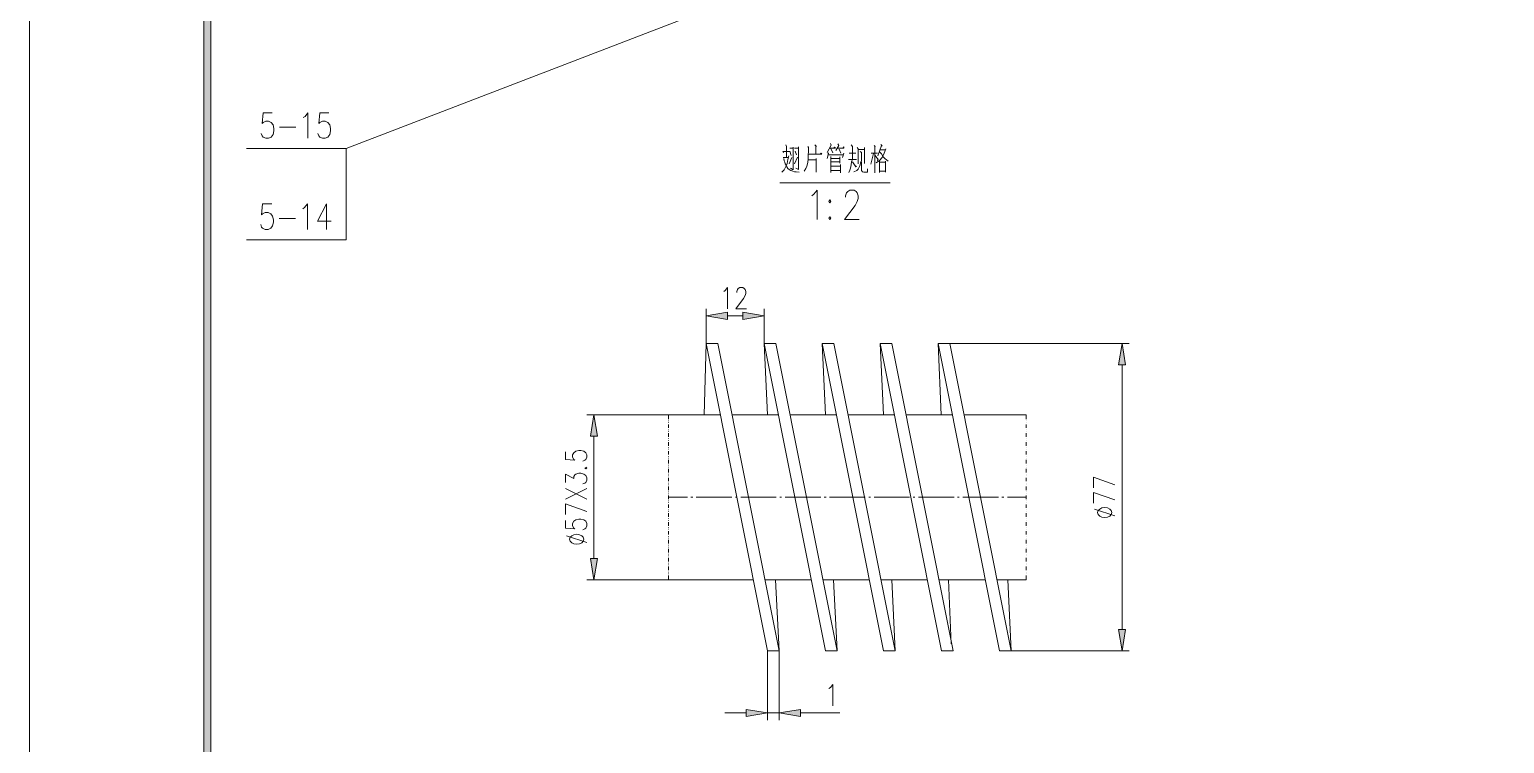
# Model space of a CAD drawing. Header units: millimetres. Extents: x 0 to 829, y 0 to 586.
# Drawn here: x 0 to 204.5, y 331.3 to 430.2 of the extents above; entities that cross this region are included whole.
import ezdxf

# ---------------------------------------------------------------- set-up
doc = ezdxf.new("R2010")
doc.units = ezdxf.units.MM

msp = doc.modelspace()

# ---------------------------------------------------------------- hatches: boundary and pattern name
h = msp.add_hatch(color=0)
h.dxf.hatch_style = 2
h.paths.add_polyline_path([(24.154694, 576.266028), (25.142472, 575.281778), (25.142472, 10.3505), (24.154694, 9.36625)])
h = msp.add_hatch(color=0)
h.dxf.hatch_style = 2
h.paths.add_polyline_path([(96.777528, 391.025944), (93.82125, 390.532056), (96.777528, 390.041694)])
h = msp.add_hatch(color=0)
h.dxf.hatch_style = 2
h.paths.add_polyline_path([(98.904778, 391.025944), (101.864583, 390.532056), (98.904778, 390.041694)])
h = msp.add_hatch(color=0)
h.dxf.hatch_style = 2
h.paths.add_polyline_path([(150.988889, 383.7305), (151.482778, 386.686778), (151.976667, 383.7305)])
h = msp.add_hatch(color=0)
h.dxf.hatch_style = 2
h.paths.add_polyline_path([(77.776917, 373.870361), (78.270806, 376.830167), (78.761167, 373.870361)])
h = msp.add_hatch(color=0)
h.dxf.hatch_style = 2
h.paths.add_polyline_path([(77.776917, 356.912333), (78.270806, 353.956056), (78.761167, 356.912333)])
h = msp.add_hatch(color=0)
h.dxf.hatch_style = 2
h.paths.add_polyline_path([(150.988889, 347.055722), (151.482778, 344.095917), (151.976667, 347.055722)])
h = msp.add_hatch(color=0)
h.dxf.hatch_style = 2
h.paths.add_polyline_path([(99.373972, 335.996139), (102.333778, 335.505778), (99.373972, 335.011889)])
h = msp.add_hatch(color=0)
h.dxf.hatch_style = 2
h.paths.add_polyline_path([(106.898722, 335.996139), (103.942444, 335.505778), (106.898722, 335.011889)])

# ---------------------------------------------------------------- linework, layer by layer
at = {"color": 0, "lineweight": 0}
for points in [[(0, 0), (0, 585.632278), (829.154778, 585.632278), (829.154778, 0)], [(24.154694, 576.266028), (25.142472, 575.281778), (25.142472, 10.3505), (24.154694, 9.36625)], [(110.959194, 406.597556), (110.811028, 406.403528), (110.959194, 406.205972), (111.103833, 406.403528)], [(110.959194, 404.255111), (110.811028, 404.057556), (110.959194, 403.863528), (111.103833, 404.057556)], [(96.777528, 391.025944), (93.82125, 390.532056), (96.777528, 390.041694)], [(98.904778, 391.025944), (101.864583, 390.532056), (98.904778, 390.041694)], [(150.988889, 383.7305), (151.482778, 386.686778), (151.976667, 383.7305)], [(77.776917, 373.870361), (78.270806, 376.830167), (78.761167, 373.870361)], [(77.776917, 356.912333), (78.270806, 353.956056), (78.761167, 356.912333)], [(150.988889, 347.055722), (151.482778, 344.095917), (151.976667, 347.055722)], [(99.373972, 335.996139), (102.333778, 335.505778), (99.373972, 335.011889)], [(106.898722, 335.996139), (103.942444, 335.505778), (106.898722, 335.011889)]]:
    msp.add_lwpolyline(points, close=True, dxfattribs=at)
for points in [[(129.681111, 446.726028), (43.896139, 413.709556)], [(33.644417, 418.68725), (32.377944, 418.68725), (32.250944, 417.166778), (32.377944, 417.336111), (32.758944, 417.505444), (33.136417, 417.505444), (33.517417, 417.336111), (33.771417, 416.997444), (33.898417, 416.489444), (33.898417, 416.150778), (33.771417, 415.646306), (33.517417, 415.307639), (33.136417, 415.138306), (32.758944, 415.138306), (32.377944, 415.307639), (32.250944, 415.476972), (32.123944, 415.815639)], [(37.955361, 418.009917), (38.209361, 418.17925), (38.586833, 418.68725), (38.586833, 415.138306)], [(41.504306, 418.68725), (40.234306, 418.68725), (40.110833, 417.166778), (40.234306, 417.336111), (40.615306, 417.505444), (40.996306, 417.505444), (41.377306, 417.336111), (41.631306, 416.997444), (41.758306, 416.489444), (41.758306, 416.150778), (41.631306, 415.646306), (41.377306, 415.307639), (40.996306, 415.138306), (40.615306, 415.138306), (40.234306, 415.307639), (40.110833, 415.476972), (39.983833, 415.815639)], [(34.656889, 416.658778), (36.939361, 416.658778)], [(43.896139, 413.709556), (30.091944, 413.709556)], [(43.896139, 401.066), (43.896139, 413.709556)], [(104.432806, 413.303861), (105.385306, 413.303861)], [(104.432806, 413.303861), (104.556278, 413.138056)], [(104.863194, 414.245778), (104.954917, 413.998833), (104.954917, 412.524222)], [(105.417056, 413.794222), (105.879194, 413.794222)], [(105.445278, 413.342667), (105.63225, 412.771167)], [(105.879194, 413.917694), (105.879194, 410.760333), (105.508778, 411.007278)], [(106.094389, 413.755417), (106.64825, 413.755417)], [(106.154361, 413.342667), (106.369556, 412.852306)], [(106.6165, 413.960028), (106.6165, 410.799139), (106.277833, 411.007278)], [(107.939417, 413.998833), (108.031139, 413.875361), (107.967639, 412.277278), (107.907667, 411.786917), (107.784194, 411.293028), (107.6325, 410.964944), (107.417306, 410.594528)], [(109.660972, 412.975778), (109.784444, 413.09925), (109.844417, 412.933444), (108.031139, 412.933444), (109.015389, 412.933444), (109.015389, 414.0835), (108.891917, 414.245778), (109.138861, 413.998833)], [(111.043861, 414.411583), (111.139111, 414.203444), (110.58525, 413.180389)], [(110.705194, 413.138056), (110.768694, 413.014583), (110.58525, 412.358417)], [(110.892167, 413.755417), (111.752944, 413.755417), (111.629472, 413.917694), (111.53775, 413.755417)], [(111.107361, 413.713083), (111.382528, 413.138056)], [(112.091611, 414.36925), (112.215083, 414.122306), (111.784694, 413.466139)], [(111.999889, 413.755417), (112.920639, 413.755417), (112.892417, 413.960028), (112.768944, 413.755417)], [(112.275056, 413.631944), (112.49025, 413.09925)], [(113.936639, 414.245778), (114.120083, 413.998833), (114.120083, 412.234944), (113.996611, 411.868056), (113.936639, 411.458833), (113.844917, 411.007278), (113.721444, 410.718), (113.597972, 410.389917)], [(115.167833, 413.303861), (115.351278, 413.180389), (115.351278, 412.072667), (115.227806, 411.744583), (115.167833, 411.458833), (115.076111, 411.211889), (114.889139, 410.883806), (114.705694, 410.679194), (114.307056, 410.471056)], [(114.765667, 413.875361), (114.889139, 413.67075), (114.889139, 411.621111)], [(114.952639, 413.589611), (115.781667, 413.589611)], [(115.781667, 413.875361), (115.781667, 411.663444)], [(117.104583, 414.122306), (117.259806, 413.998833), (117.196306, 414.0835), (117.196306, 410.351111), (117.196306, 413.09925), (116.705944, 413.09925), (117.598472, 413.09925)], [(117.965361, 413.547278), (118.706194, 413.547278), (118.734417, 413.67075), (118.519222, 413.056917), (118.212306, 412.481889), (117.841889, 412.072667), (117.4115, 411.744583)], [(118.057083, 414.288111), (118.212306, 414.0835), (118.120583, 414.122306), (117.626694, 412.728833)], [(117.873639, 413.261528), (118.120583, 412.975778), (118.367528, 412.563028), (118.610944, 412.319611), (119.041333, 411.991528)], [(105.293583, 412.728833), (105.170111, 412.196139), (105.110139, 411.906861), (105.046639, 411.663444), (104.923167, 411.335361), (104.799694, 411.046083), (104.61625, 410.760333), (104.309333, 410.43225)], [(104.492778, 412.481889), (105.230083, 412.481889)], [(104.5845, 412.319611), (104.648, 412.030333), (104.739722, 411.825722), (104.799694, 411.621111), (104.894944, 411.4165), (105.014889, 411.169556), (105.170111, 410.964944), (105.353556, 410.799139), (105.56875, 410.679194), (105.847444, 410.594528), (106.062639, 410.513389), (106.309583, 410.513389), (106.708222, 410.43225)], [(105.353556, 411.578778), (105.692222, 412.481889)], [(106.094389, 411.621111), (106.493028, 412.524222)], [(108.062889, 412.153806), (109.075361, 412.153806), (109.075361, 412.358417), (109.075361, 410.43225)], [(110.736944, 412.852306), (112.860667, 412.852306)], [(111.107361, 412.605361), (111.107361, 410.389917)], [(111.139111, 411.868056), (112.338556, 411.868056)], [(111.139111, 411.293028), (112.366778, 411.293028)], [(111.167333, 412.358417), (112.338556, 412.358417)], [(112.338556, 412.563028), (112.338556, 411.70225)], [(112.430278, 411.497639), (112.430278, 410.351111)], [(112.892417, 413.09925), (112.737194, 412.481889)], [(113.538, 412.196139), (114.645722, 412.196139)], [(113.661472, 413.09925), (114.582222, 413.09925)], [(114.091861, 411.868056), (114.582222, 411.169556), (114.645722, 411.250694), (114.45875, 411.374167)], [(115.383028, 411.868056), (115.383028, 410.679194), (115.5065, 410.513389), (115.689944, 410.43225), (116.183833, 410.43225), (116.183833, 410.922611)], [(117.012861, 413.014583), (116.642444, 411.539972)], [(117.228056, 412.809972), (117.658444, 412.196139), (117.658444, 412.277278), (117.598472, 412.030333)], [(117.841889, 411.991528), (117.841889, 410.389917), (117.841889, 410.594528), (118.706194, 410.594528), (118.706194, 410.43225), (118.706194, 411.991528), (118.706194, 411.825722), (117.937139, 411.825722)], [(111.107361, 410.679194), (112.366778, 410.679194)], [(104.058861, 408.961167), (119.327083, 408.961167)], [(108.468583, 407.183167), (108.761389, 407.377194), (109.202361, 407.966333), (109.202361, 403.863528)], [(113.157, 406.989139), (113.157, 407.183167), (113.301639, 407.57475), (113.449806, 407.768778), (113.742611, 407.966333), (114.328222, 407.966333), (114.621028, 407.768778), (114.765667, 407.57475), (114.913833, 407.183167), (114.913833, 406.791583), (114.765667, 406.403528), (114.472861, 405.817917), (113.008833, 403.863528), (115.058472, 403.863528)], [(33.580917, 406.043694), (32.314444, 406.043694), (32.187444, 404.523222), (32.314444, 404.692556), (32.695444, 404.861889), (33.072917, 404.861889), (33.453917, 404.692556), (33.707917, 404.353889), (33.834917, 403.845889), (33.834917, 403.507222), (33.707917, 403.00275), (33.453917, 402.664083), (33.072917, 402.49475), (32.695444, 402.49475), (32.314444, 402.664083), (32.187444, 402.833417), (32.060444, 403.172083)], [(37.891861, 405.366361), (38.145861, 405.535694), (38.523333, 406.043694), (38.523333, 402.49475)], [(41.186806, 406.043694), (39.920333, 403.676556), (41.821806, 403.676556)], [(41.186806, 406.043694), (41.186806, 402.49475)], [(34.596917, 404.015222), (36.875861, 404.015222)], [(43.896139, 401.066), (30.091944, 401.066)], [(96.258944, 393.915194), (96.467083, 394.056306), (96.784583, 394.476111), (96.784583, 391.519833)], [(98.054583, 393.774083), (98.054583, 393.915194), (98.160417, 394.197417), (98.262722, 394.335), (98.474389, 394.476111), (98.897722, 394.476111), (99.109389, 394.335), (99.215222, 394.197417), (99.321056, 393.915194), (99.321056, 393.632972), (99.215222, 393.35075), (99.003556, 392.927417), (97.94875, 391.519833), (99.426889, 391.519833)], [(93.82125, 386.686778), (93.82125, 391.519833)], [(101.864583, 386.686778), (101.864583, 391.519833)], [(96.777528, 390.532056), (98.904778, 390.532056)], [(93.528444, 376.830167), (93.82125, 386.686778)], [(102.333778, 344.095917), (93.82125, 386.686778)], [(94.653806, 386.686778), (93.82125, 386.686778)], [(95.429917, 386.686778), (93.82125, 386.686778)], [(103.942444, 344.095917), (95.429917, 386.686778)], [(110.377111, 344.095917), (101.864583, 386.686778)], [(102.344361, 376.830167), (101.864583, 386.686778)], [(103.47325, 386.686778), (101.864583, 386.686778)], [(111.985778, 344.095917), (103.47325, 386.686778)], [(118.420444, 344.095917), (109.907917, 386.686778)], [(110.387694, 376.830167), (109.907917, 386.686778)], [(111.516583, 386.686778), (109.907917, 386.686778)], [(120.029111, 344.095917), (111.516583, 386.686778)], [(126.463778, 344.095917), (117.95125, 386.686778)], [(118.431028, 376.830167), (117.95125, 386.686778)], [(119.559917, 386.686778), (117.95125, 386.686778)], [(128.072444, 344.095917), (119.559917, 386.686778)], [(127.60325, 386.686778), (125.994583, 386.686778)], [(134.507111, 344.095917), (125.994583, 386.686778)], [(126.421444, 376.830167), (125.994583, 386.686778)], [(127.60325, 386.686778), (152.470556, 386.686778)], [(136.115778, 344.095917), (127.60325, 386.686778)], [(151.482778, 383.7305), (151.482778, 347.055722)], [(88.610722, 376.830167), (77.283028, 376.830167)], [(95.78975, 376.830167), (88.610722, 376.830167)], [(88.610722, 376.2375), (88.610722, 376.830167)], [(103.833083, 376.830167), (97.398417, 376.830167)], [(111.876417, 376.830167), (105.44175, 376.830167)], [(119.91975, 376.830167), (113.485083, 376.830167)], [(127.963083, 376.830167), (121.528417, 376.830167)], [(138.190111, 376.830167), (129.57175, 376.830167)], [(138.190111, 376.2375), (138.190111, 376.830167)], [(88.610722, 375.990556), (88.628361, 375.990556)], [(88.610722, 375.743611), (88.628361, 375.743611)], [(88.610722, 375.006306), (88.610722, 375.496667)], [(88.610722, 374.759361), (88.628361, 374.759361)], [(88.610722, 374.512417), (88.628361, 374.512417)], [(138.190111, 375.990556), (138.20775, 375.990556)], [(138.190111, 375.743611), (138.20775, 375.743611)], [(138.190111, 375.006306), (138.190111, 375.496667)], [(138.190111, 374.759361), (138.20775, 374.759361)], [(138.190111, 374.512417), (138.20775, 374.512417)], [(78.270806, 373.870361), (78.270806, 356.912333)], [(88.610722, 373.771583), (88.610722, 374.265472)], [(88.610722, 373.524639), (88.628361, 373.524639)], [(88.610722, 373.277694), (88.628361, 373.277694)], [(88.610722, 372.540389), (88.610722, 373.034278)], [(88.610722, 372.293444), (88.628361, 372.293444)], [(138.190111, 373.771583), (138.190111, 374.265472)], [(138.190111, 373.524639), (138.20775, 373.524639)], [(138.190111, 373.277694), (138.20775, 373.277694)], [(138.190111, 372.540389), (138.190111, 373.034278)], [(138.190111, 372.293444), (138.20775, 372.293444)], [(74.32675, 371.676083), (74.32675, 370.621278), (75.593222, 370.515444), (75.452111, 370.621278), (75.311, 370.938778), (75.311, 371.256278), (75.452111, 371.57025), (75.734333, 371.781917), (76.157667, 371.88775), (76.439889, 371.88775), (76.859694, 371.781917), (77.141917, 371.57025), (77.283028, 371.256278), (77.283028, 370.938778), (77.141917, 370.621278), (77.000806, 370.515444), (76.718583, 370.409611)], [(88.610722, 372.0465), (88.628361, 372.0465)], [(88.610722, 371.309194), (88.610722, 371.799556)], [(88.610722, 371.06225), (88.628361, 371.06225)], [(88.610722, 370.815306), (88.628361, 370.815306)], [(88.610722, 370.074472), (88.610722, 370.568361)], [(138.190111, 372.0465), (138.20775, 372.0465)], [(138.190111, 371.309194), (138.190111, 371.799556)], [(138.190111, 371.06225), (138.20775, 371.06225)], [(138.190111, 370.815306), (138.20775, 370.815306)], [(138.190111, 370.074472), (138.190111, 370.568361)], [(74.32675, 367.453333), (74.32675, 368.613972), (75.452111, 367.978972), (75.452111, 368.296472), (75.593222, 368.508139), (75.734333, 368.613972), (76.157667, 368.719806), (76.439889, 368.719806), (76.859694, 368.613972), (77.141917, 368.402306), (77.283028, 368.084806), (77.283028, 367.767306), (77.141917, 367.453333), (77.000806, 367.3475), (76.718583, 367.241667)], [(77.000806, 369.460639), (77.141917, 369.354806), (77.283028, 369.460639), (77.141917, 369.562944)], [(88.610722, 369.827528), (88.628361, 369.827528)], [(88.610722, 369.580583), (88.628361, 369.580583)], [(88.610722, 368.843278), (88.610722, 369.337167)], [(88.610722, 368.596333), (88.628361, 368.596333)], [(88.610722, 368.349389), (88.628361, 368.349389)], [(138.190111, 369.827528), (138.20775, 369.827528)], [(138.190111, 369.580583), (138.20775, 369.580583)], [(138.190111, 368.843278), (138.190111, 369.337167)], [(138.190111, 368.596333), (138.20775, 368.596333)], [(138.190111, 368.349389), (138.20775, 368.349389)], [(147.538722, 366.7125), (147.538722, 368.190639), (150.498528, 367.135833)], [(77.283028, 365.128528), (74.32675, 366.606667)], [(74.32675, 365.128528), (77.283028, 366.606667)], [(88.610722, 367.612083), (88.610722, 368.102444)], [(88.610722, 367.365139), (88.628361, 367.365139)], [(88.610722, 367.118194), (88.628361, 367.118194)], [(88.610722, 366.377361), (88.610722, 366.87125)], [(88.610722, 366.130417), (88.628361, 366.130417)], [(138.190111, 367.612083), (138.190111, 368.102444)], [(138.190111, 367.365139), (138.20775, 367.365139)], [(138.190111, 367.118194), (138.20775, 367.118194)], [(138.190111, 366.377361), (138.190111, 366.87125)], [(138.190111, 366.130417), (138.20775, 366.130417)], [(74.32675, 363.015389), (74.32675, 364.493528), (77.283028, 363.438722)], [(88.610722, 365.883472), (88.628361, 365.883472)], [(88.610722, 365.146167), (88.610722, 365.640056)], [(91.214222, 365.393111), (88.610722, 365.393111)], [(88.610722, 364.899222), (88.628361, 364.899222)], [(88.610722, 364.652278), (88.628361, 364.652278)], [(88.610722, 363.914972), (88.610722, 364.405333)], [(91.955056, 365.393111), (91.708111, 365.393111)], [(97.37725, 365.393111), (92.448944, 365.393111)], [(98.118083, 365.393111), (97.871139, 365.393111)], [(103.540278, 365.393111), (98.611972, 365.393111)], [(104.277583, 365.393111), (104.034167, 365.393111)], [(109.703306, 365.393111), (104.771472, 365.393111)], [(110.440611, 365.393111), (110.193667, 365.393111)], [(115.862806, 365.393111), (110.9345, 365.393111)], [(116.603639, 365.393111), (116.356694, 365.393111)], [(122.025833, 365.393111), (117.097528, 365.393111)], [(122.766667, 365.393111), (122.519722, 365.393111)], [(128.188861, 365.393111), (123.257028, 365.393111)], [(128.926167, 365.393111), (128.679222, 365.393111)], [(134.348361, 365.393111), (129.420056, 365.393111)], [(135.089194, 365.393111), (134.84225, 365.393111)], [(138.190111, 365.393111), (135.583083, 365.393111)], [(138.190111, 365.883472), (138.20775, 365.883472)], [(138.190111, 365.146167), (138.190111, 365.640056)], [(138.190111, 364.899222), (138.20775, 364.899222)], [(138.190111, 364.652278), (138.20775, 364.652278)], [(138.190111, 363.914972), (138.190111, 364.405333)], [(147.538722, 364.599361), (147.538722, 366.0775), (150.498528, 365.022694)], [(74.32675, 362.168722), (74.32675, 361.113917), (75.593222, 361.008083), (75.452111, 361.113917), (75.311, 361.431417), (75.311, 361.748917), (75.452111, 362.062889), (75.734333, 362.274556), (76.157667, 362.380389), (76.439889, 362.380389), (76.859694, 362.274556), (77.141917, 362.062889), (77.283028, 361.748917), (77.283028, 361.431417), (77.141917, 361.113917), (77.000806, 361.008083), (76.718583, 360.90225)], [(88.610722, 363.668028), (88.628361, 363.668028)], [(88.610722, 363.421083), (88.628361, 363.421083)], [(88.610722, 362.68025), (88.610722, 363.174139)], [(88.610722, 362.433306), (88.628361, 362.433306)], [(88.610722, 362.186361), (88.628361, 362.186361)], [(138.190111, 363.668028), (138.20775, 363.668028)], [(138.190111, 363.421083), (138.20775, 363.421083)], [(138.190111, 362.68025), (138.190111, 363.174139)], [(138.190111, 362.433306), (138.20775, 362.433306)], [(138.190111, 362.186361), (138.20775, 362.186361)], [(147.679833, 363.756222), (150.498528, 362.803722)], [(74.467861, 360.059111), (77.283028, 359.106611)], [(88.610722, 361.449056), (88.610722, 361.942944)], [(88.610722, 361.202111), (88.628361, 361.202111)], [(88.610722, 360.955167), (88.628361, 360.955167)], [(88.610722, 360.214333), (88.610722, 360.708222)], [(88.610722, 359.970917), (88.628361, 359.970917)], [(138.190111, 361.449056), (138.190111, 361.942944)], [(138.190111, 361.202111), (138.20775, 361.202111)], [(138.190111, 360.955167), (138.20775, 360.955167)], [(138.190111, 360.214333), (138.190111, 360.708222)], [(138.190111, 359.970917), (138.20775, 359.970917)], [(88.610722, 359.723972), (88.628361, 359.723972)], [(88.610722, 358.983139), (88.610722, 359.477028)], [(88.610722, 358.736194), (88.628361, 358.736194)], [(88.610722, 358.48925), (88.628361, 358.48925)], [(88.610722, 357.751944), (88.610722, 358.245833)], [(138.190111, 359.723972), (138.20775, 359.723972)], [(138.190111, 358.983139), (138.190111, 359.477028)], [(138.190111, 358.736194), (138.20775, 358.736194)], [(138.190111, 358.48925), (138.20775, 358.48925)], [(138.190111, 357.751944), (138.190111, 358.245833)], [(88.610722, 357.505), (88.628361, 357.505)], [(88.610722, 357.258056), (88.628361, 357.258056)], [(88.610722, 356.517222), (88.610722, 357.011111)], [(88.610722, 356.273806), (88.628361, 356.273806)], [(88.610722, 356.026861), (88.628361, 356.026861)], [(138.190111, 357.505), (138.20775, 357.505)], [(138.190111, 357.258056), (138.20775, 357.258056)], [(138.190111, 356.517222), (138.190111, 357.011111)], [(138.190111, 356.273806), (138.20775, 356.273806)], [(138.190111, 356.026861), (138.20775, 356.026861)], [(88.610722, 353.956056), (77.283028, 353.956056)], [(88.610722, 355.286028), (88.610722, 355.779917)], [(88.610722, 355.039083), (88.628361, 355.039083)], [(88.610722, 354.792139), (88.628361, 354.792139)], [(88.610722, 353.956056), (88.610722, 354.548722)], [(100.36175, 353.956056), (88.610722, 353.956056)], [(108.405083, 353.956056), (101.970417, 353.956056)], [(103.942444, 344.095917), (103.459139, 353.956056)], [(116.448417, 353.956056), (110.01375, 353.956056)], [(111.985778, 344.095917), (111.502472, 353.956056)], [(124.49175, 353.956056), (118.057083, 353.956056)], [(120.029111, 344.095917), (119.545806, 353.956056)], [(132.535083, 353.956056), (126.100417, 353.956056)], [(127.804333, 345.108389), (127.419806, 353.956056)], [(138.190111, 353.956056), (134.14375, 353.956056)], [(136.115778, 344.095917), (135.632472, 353.956056)], [(138.190111, 355.286028), (138.190111, 355.779917)], [(138.190111, 355.039083), (138.20775, 355.039083)], [(138.190111, 354.792139), (138.20775, 354.792139)], [(138.190111, 353.956056), (138.190111, 354.548722)], [(103.942444, 344.095917), (102.333778, 344.095917)], [(102.333778, 344.095917), (102.333778, 334.518)], [(103.942444, 344.095917), (103.942444, 334.518)], [(111.985778, 344.095917), (110.377111, 344.095917)], [(120.029111, 344.095917), (118.420444, 344.095917)], [(128.072444, 344.095917), (126.463778, 344.095917)], [(136.115778, 344.095917), (134.507111, 344.095917)], [(136.115778, 344.095917), (152.470556, 344.095917)], [(110.842778, 338.885389), (111.054444, 339.0265), (111.371944, 339.449833), (111.371944, 336.490028)], [(99.373972, 335.505778), (96.417694, 335.505778)], [(102.333778, 335.505778), (103.942444, 335.505778)], [(106.898722, 335.505778), (112.356194, 335.505778)]]:
    msp.add_lwpolyline(points, dxfattribs=at)
for centre in [(149.089181, 363.278208), (75.873681, 359.581097)]:
    msp.add_ellipse(centre, major_axis=(0.986014, 0), ratio=0.695886, start_param=0, end_param=6.283185, dxfattribs=at)

doc.saveas('drawing.dxf')
